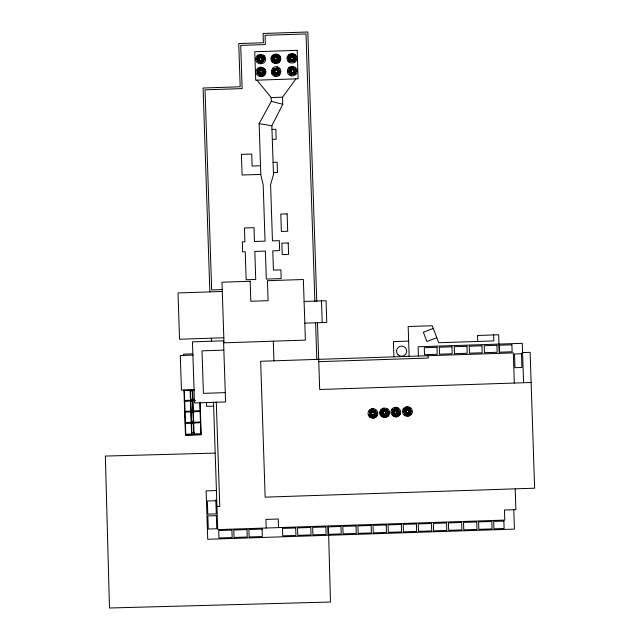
<?xml version="1.0" encoding="UTF-8"?>
<svg xmlns="http://www.w3.org/2000/svg" width="640" height="640" viewBox="0 0 640 640"><rect width="100%" height="100%" fill="white"/><g stroke="black" fill="none" stroke-linecap="round" stroke-linejoin="round"><path stroke-width="0.96" d="M255.872 59.288C255.432 53.088 265.568 52.752 265.544 58.968C265.984 65.168 255.84 65.504 255.872 59.288L259.056 59.184C263.296 65.392 262.872 52.704 259.056 59.184M257.464 58.352C256.336 62.488 263.152 64.072 263.96 59.864C265.088 55.728 258.28 54.144 257.464 58.352L259.096 58.752L256.768 58.208M257.72 71.176C256.592 75.32 263.408 76.904 264.224 72.688C265.352 68.552 258.536 66.968 257.72 71.176L259.36 71.576C261.84 78.672 264.72 66.312 259.36 71.576L257.808 71.216M265.68 73.048C267.312 67.048 257.432 64.752 256.256 70.856C254.616 76.856 264.496 79.152 265.68 73.048L262.576 72.328L264.224 72.688M271.056 58.952C270.608 52.752 280.752 52.416 280.72 58.632C281.16 64.832 271.024 65.168 271.056 58.952L274.24 58.848C278.056 52.368 278.472 65.056 274.24 58.848M272.648 58.016C271.512 62.152 278.328 63.744 279.144 59.528C280.272 55.392 273.456 53.808 272.648 58.016L274.28 58.416L271.176 57.696M272.904 70.848C271.776 74.984 278.592 76.568 279.4 72.36C280.528 68.216 273.72 66.632 272.904 70.848L274.536 71.248C277.024 78.344 279.904 65.976 274.536 71.248L272.208 70.704M287.128 58.52C286.688 52.32 296.824 51.984 296.792 58.2C297.24 64.4 287.096 64.736 287.128 58.52L290.312 58.416C294.552 64.624 294.128 51.936 290.312 58.416M288.72 57.584C287.592 61.72 294.4 63.312 295.216 59.096C296.344 54.96 289.536 53.376 288.72 57.584L290.352 57.984L287.248 57.264M288.976 70.416C287.848 74.552 294.664 76.136 295.48 71.928C296.608 67.784 289.792 66.2 288.976 70.416L290.616 70.808C293.096 77.912 295.976 65.544 290.616 70.808L288.288 70.272M297.056 71.024C297.496 77.224 287.36 77.56 287.384 71.344C286.944 65.144 297.088 64.808 297.056 71.024L293.872 71.128M369.672 412.688C368.544 416.824 375.352 418.408 376.168 414.2C377.296 410.064 370.48 408.472 369.672 412.688L371.304 413.048C376.664 407.776 373.792 420.144 371.304 413.048M377.744 413.264C378.184 419.464 368.048 419.8 368.08 413.584C367.64 407.384 377.776 407.048 377.744 413.264L374.56 413.368M379.824 412.92C379.376 406.72 389.52 406.384 389.488 412.6C389.928 418.8 379.792 419.136 379.824 412.92L383 412.816C386.824 406.336 387.24 419.024 383 412.816M381.416 412.024C380.28 416.16 387.096 417.744 387.912 413.536C389.04 409.4 382.224 407.816 381.416 412.024L383.048 412.384M392.584 411.384C391.456 415.52 398.272 417.104 399.088 412.896C400.216 408.76 393.4 407.168 392.584 411.384L394.224 411.744C399.584 406.48 396.704 418.84 394.224 411.744M404.168 410.768C403.04 414.904 409.848 416.488 410.664 412.28C411.792 408.144 404.984 406.552 404.168 410.768L405.8 411.128C411.168 405.864 408.288 418.224 405.8 411.128M412.24 411.344C412.68 417.544 402.544 417.88 402.576 411.664C402.136 405.464 412.272 405.128 412.24 411.344L409.056 411.448M372.16 416.688L372.536 415.032M383.904 416.032L384.28 414.368M395.08 415.384L395.456 413.728M406.656 414.768L407.032 413.112M259.96 62.36L260.328 60.736L259.968 62.288M260.216 75.184L260.592 73.56L260.232 75.112M275.136 62.024L275.512 60.4L274.792 63.504M275.4 74.848L275.776 73.224L275.048 76.328C281.048 77.968 283.344 68.088 277.24 66.904C271.248 65.272 268.944 75.152 275.048 76.328M291.208 61.592L291.584 59.968L291.224 61.52M291.472 74.416L291.848 72.792L291.128 75.896M261.44 55.968L261.08 57.52L261.472 55.856M261.88 68.016L261.344 70.344L261.728 68.688M276.984 54.08L276.264 57.184L276.648 55.528M277.24 66.904L276.52 70.008L276.912 68.352M293.056 53.648L292.336 56.752L292.728 55.096M293.32 66.472L292.592 69.576L292.984 67.92M373.288 411.816L373.672 410.192M385.032 411.152L385.416 409.528M396.2 410.512L396.592 408.888M407.784 409.896L408.176 408.272M391.56 409.84C388.432 415.216 397.376 419.992 400.096 414.4C403.232 409.032 394.28 404.248 391.56 409.84L394.376 411.344L392.896 410.568M257.024 80.16L271.184 97.576L271.312 101.32L259.136 123.632L260.84 174.976L263.192 184.832L265.056 241.128L254.472 241.48L254.016 227.656L244.448 227.976L244.904 241.8L242.328 241.888L242.656 251.824L245.232 251.736L246.16 279.744L255.736 279.424L254.808 251.416L265.392 251.064L266.32 279.072L281.168 278.584L280.88 269.864L273.424 270.112L272.784 250.824L279.664 250.592L279.336 240.656L272.456 240.888L270.584 184.592L273.48 174.56L271.856 125.752L282.784 104.272L282.552 97.2L295.92 78.864M371.352 416.384L372.136 414.88L370.632 417.688M383.088 415.72L383.88 414.216L382.752 416.328M394.264 415.08L395.048 413.576L393.552 416.384M405.848 414.464L406.632 412.96L405.128 415.768M261.488 57.672L262.28 56.168M261.744 70.496L262.544 68.992M276.664 57.336L277.464 55.832M276.928 70.16L277.72 68.656M292.736 56.904L293.536 55.4M293 69.728L293.8 68.224M374.44 410.56L373.688 411.968L374.488 410.496M386.56 409.2L385.432 411.304L386.232 409.84M398.104 407.856L396.608 410.664L397.408 409.192M409.688 407.24L408.184 410.048L408.984 408.576M259.144 62.048L259.928 60.584M259.4 74.88L260.184 73.408M274.32 61.72L275.112 60.248M274.584 74.544L275.368 73.072M290.4 61.288L291.184 59.816M290.656 74.112L291.44 72.64M258.488 61.496L259.576 60.336M261.832 57.92L264.008 55.592M258.752 74.32L259.84 73.16M262.096 70.744L264.272 68.424M272.584 62.32L274.76 60M277.016 57.584L279.192 55.264M273.384 74.568L275.016 72.824M277.272 70.416L278.904 68.672M288.656 61.888L290.832 59.568M293.088 57.152L295.264 54.824M289.464 74.136L291.096 72.392M293.352 69.984L295.528 67.656M369.608 416.952L371.784 414.632M374.04 412.216L375.128 411.056M381.352 416.296L383.528 413.968M385.784 411.552L387.96 409.232M393.072 415.072L394.704 413.328M396.96 410.912L398.592 409.168M404.648 414.456L406.28 412.712M408.536 410.296L410.168 408.552M370.088 415.2L371.512 414.296M381.832 414.544L383.248 413.632M393.008 413.904L394.424 412.992M404.584 413.288L406.008 412.376M263.544 57.344L262.112 58.256L264.136 56.992M278.728 57.008L277.288 57.92L279.992 56.232M263.808 70.176L262.368 71.08L265.072 69.4M294.8 56.576L293.36 57.488L294.712 56.648M278.984 69.84L277.552 70.744L278.904 69.904M295.056 69.408L293.624 70.312L295.648 69.048M256.6 61.68L259.304 60L257.88 60.872M271.784 61.344L274.488 59.664L273.064 60.536M258.208 73.664L259.56 72.824L258.136 73.696M287.856 60.912L290.56 59.232L289.136 60.104M272.04 74.176L274.744 72.488L273.32 73.36M289.464 72.904L290.816 72.056L289.392 72.928M374.312 412.552L375.752 411.68M386.056 411.888L387.496 411.016M397.232 411.248L398.672 410.376M408.808 410.632L410.248 409.76M433.248 328.416L423.336 332.216L426.896 341.496L436.808 337.696M369.728 414.408L371.328 413.904L368.288 414.832M381.472 413.752L383.072 413.24L380.024 414.168M392.648 413.104L394.248 412.6L392.728 413.064M404.224 412.496L405.832 411.984L404.304 412.448M262.288 58.648L263.904 58.136M277.464 58.312L279.088 57.808M293.544 57.88L295.16 57.368M262.544 71.472L264.16 70.968M277.728 71.136L279.344 70.632M293.8 70.704L295.416 70.2M376.016 412.48L374.496 412.944L376.112 412.472M389.28 411.352L386.232 412.28L387.856 411.808M398.936 411.176L397.408 411.64L399.032 411.168M410.512 410.56L408.992 411.024L410.608 410.552M257.52 60.08L259.128 59.608M272.704 59.744L274.304 59.272M288.776 59.312L290.384 58.84M257.784 72.904L259.384 72.432M272.96 72.568L274.568 72.096M289.032 72.136L290.64 71.664M262.36 59.072L264.744 58.992M277.536 58.736L279.128 58.688M293.616 58.304L295.208 58.248M257.72 72.064L259.312 72.008M262.616 71.896L265.8 71.792M272.112 71.752L274.496 71.672M277.8 71.56L280.184 71.488M288.184 71.32L290.568 71.24M271.184 97.576L282.552 97.2M271.984 129.432L275.84 129.304L276.168 139.272L272.312 139.4M273.072 162.328L277.12 162.192L277.464 172.48L273.416 172.616M260.536 165.752L252.12 166.032L251.728 154.04L241.392 154.384L242.08 175.024L260.824 174.408M222.224 289.584L211.672 289.936L205.032 89.832L242.136 88.6L240.704 45.384L265.36 44.568L265.056 35.304L306.008 33.952L314.88 301.504M222.288 291.472L178.016 292.936L179.552 339.24L223.824 337.768M304.096 301.456L326.056 300.728L326.776 322.4L304.816 323.128M408.648 341.104L393.408 341.608L393.912 356.848M223.856 350.128L202.016 350.856L203.424 393.36L225.264 392.632M192.584 353.832L183.592 354.128L183.64 355.712M193.208 355.096L180.288 355.528L181.432 390.136L194.352 389.704M522.16 352.592L530.12 352.328L534.632 488.2L265.16 497.144L260.648 361.264L513.32 352.888L514.32 383.048M318.768 361.672L428.184 358.04L428.104 355.712M194.544 390.048L192.616 390.112L192.944 400.16L194.88 400.096M190.32 391.032L192.208 390.968M531.12 382.488L319.688 389.504L317.464 322.416M190.592 399.296L193.424 399.208M184.312 400.792L189.768 400.616M193.48 400.488L195.2 400.432M194.904 400.792L192.968 400.856L193.312 411.064L200.072 410.84L199.8 402.488M190.672 401.68L192.56 401.616M213.64 406.152L206.632 406.384L206.512 402.632M190.952 410.2L192.84 410.144M184.672 411.696L190.128 411.52M193.848 411.392L198.992 411.224M191.032 412.584L193.864 412.488M403.368 411.64L405.76 411.56M391.792 412.256L394.176 412.176M397.48 412.064L399.864 411.984M386.304 412.704L389.488 412.6M369.672 413.528L371.264 413.48M191.328 421.376L193.216 421.32M185.04 422.872L190.496 422.696M194.216 422.568L199.36 422.4M190.904 423.776L193.896 423.672M191.704 432.736L194.528 432.648M186.352 434.208L190.872 434.056M194.592 433.928L199.736 433.76M216.432 490.544L206.112 490.888L207.72 539.28L514.424 529.112L513.776 509.688M215.84 500.728L207.344 501.008L207.776 514.16L216.312 513.88L215.808 499.832M216.968 506.552L219.76 506.464L216.288 401.904M214.872 453.104L105.368 456.064L109.472 608L330.464 602.032L328.416 526.064M259.136 123.632L271.856 125.752M295.216 59.096L293.568 58.736L296.672 59.456M279.144 59.528L277.496 59.168L280.6 59.888M263.96 59.864L262.312 59.504L263.864 59.864M295.48 71.928L293.832 71.56L295.384 71.92M279.4 72.36L277.752 71.992L280.08 72.536M409.016 411.88L410.664 412.28M397.44 412.496L399.088 412.896M386.264 413.136L387.912 413.536M374.52 413.8L376.168 414.2M271.312 101.32L282.784 104.272M293.416 59.136L294.912 59.912M277.344 59.568L278.832 60.344M293.68 71.968L295.168 72.736M262.16 59.904L263.656 60.68M277.6 72.4L279.096 73.176M262.424 72.728L263.912 73.504M404.472 409.952L405.952 410.728L403.144 409.224M381.72 411.208L383.2 411.984L381.088 410.856M369.976 411.872L371.456 412.648L369.344 411.52M411.672 413.784L408.864 412.28L410.36 413.096M400.096 414.4L397.288 412.896L398.776 413.712M388.216 414.664L386.112 413.536L387.608 414.352M377.176 415.704L374.368 414.2L375.864 415.016M289.024 56.768L290.504 57.584M272.952 57.2L274.432 58.016M289.288 69.6L290.768 70.408M257.768 57.536L259.248 58.352M273.208 70.032L274.688 70.84M258.032 70.368L259.512 71.176M288.432 55.056L290.752 57.232M293.168 59.488L294.912 61.12M288.688 67.88L291.016 70.056M293.424 72.312L295.752 74.488M272.352 55.488L274.68 57.664M277.096 59.92L279.416 62.096M272.616 68.312L274.944 70.488M277.352 72.744L279.68 74.92M257.176 55.824L259.504 58M261.912 60.256L263.072 61.344M258.016 69.192L259.76 70.824M262.168 73.08L264.496 75.256M405.04 409.288L406.2 410.376M408.616 412.632L410.944 414.808M392.296 408.816L394.624 410.992M397.032 413.248L399.36 415.424M381.12 409.456L383.448 411.632M385.864 413.888L388.184 416.064M369.384 410.12L371.704 412.296M374.12 414.552L376.44 416.728M293.728 61.176L292.832 59.76L294.52 62.464M293.992 74L293.096 72.592L294.36 74.616M277.656 61.608L276.76 60.192L278.44 62.896M277.912 74.432L277.016 73.024L278.704 75.728M262.472 61.944L261.576 60.528L262.424 61.88M262.736 74.768L261.84 73.352L263.104 75.384M405.656 408.688L406.536 410.104M394.072 409.304L394.96 410.72M382.896 409.944L383.784 411.36M371.16 410.608L372.04 412.024M289.408 54.256L291.088 56.96L290.208 55.512M289.664 67.08L291.352 69.784L290.464 68.336M273.328 54.688L275.016 57.392L274.128 55.944M274.432 68.864L275.272 70.216L274.392 68.768M258.152 55.024L259.832 57.728L258.952 56.28M258.832 68.52L260.096 70.552L259.208 69.104M408.28 412.904L409.176 414.352M396.704 413.52L397.6 414.968M385.528 414.16L386.424 415.608M373.784 414.824L374.68 416.272M292.44 59.936L292.936 61.536M292.704 72.768L293.2 74.36M276.368 60.376L276.864 61.968M276.624 73.2L277.12 74.792M261.184 60.704L261.68 62.304M261.448 73.536L261.944 75.128M408.384 414.712L407.888 413.088L408.816 416.136M396.808 415.328L396.312 413.704L397.232 416.752M385.632 415.968L385.136 414.344L386.064 417.392M373.888 416.632L373.392 415L374.32 418.048M406.448 408.328L406.928 409.928L406 406.88M394.864 408.944L395.352 410.544L394.424 407.496M383.688 409.584L384.176 411.184L383.248 408.136M371.952 410.248L372.432 411.84L371.504 408.792M291 55.152L291.48 56.776M291.256 67.976L291.744 69.608M274.92 55.584L275.408 57.208M275.184 68.408L275.664 70.04M259.744 55.92L260.224 57.544M260 68.744L260.488 70.376M523.576 382.736L522.272 343.32L418.12 346.776L418.432 356.032M515.208 488.848L515.896 509.616L504.456 510L504.784 520.096L217.728 529.616L213.496 401.992M499.24 352.376L498.656 334.768L477.528 335.472L477.728 341.448M493.648 334.936L493.848 340.912L438.744 342.744L432.224 325.736L408.168 326.536L409.152 356.344M407.248 406.672L407.352 409.856M407.464 413.152L407.568 416.336M395.672 407.288L395.776 410.472M395.88 413.768L395.992 416.952M384.544 409.52L384.6 411.112M384.712 414.416L384.816 417.592M372.752 408.592L372.856 411.776M372.968 415.072L373.072 418.256M321.488 300.88L322.208 322.552M316.768 301.456L307.832 32L263.104 33.48L263.416 42.744L238.752 43.56L240.184 86.776L203.08 88.008L209.848 291.88M315.576 322.464L316.8 359.408M291.8 53.528L291.904 56.712M292.016 60.008L292.072 61.6M292.064 66.352L292.168 69.536M292.272 72.84L292.328 74.432M275.776 55.552L275.832 57.144M275.944 60.44L276.048 63.624M276.04 68.376L276.088 69.968M276.2 73.272L276.304 76.456M273.312 341.184L273.968 360.824M278.56 527.6L278.28 519.016L265.896 519.424L266.184 528.008M260.544 54.296L260.648 57.48M260.76 60.776L260.84 63.168M260.808 67.12L260.912 70.304M261.024 73.608L261.096 75.992M211.384 338.184L211.472 341.032M200.128 402.312L201.208 434.768L185.456 435.288L183.952 390.048M407.552 415.784A4.28 4.28 0 0 1 406.44 415.68M403.64 409.496A4.28 4.28 0 0 1 404.288 408.584M407.272 407.232A4.28 4.28 0 0 1 408.384 407.344M394.592 408.032A4.28 4.28 0 0 1 396.8 407.96M384.8 417.04A4.28 4.28 0 0 1 383.688 416.936M380.384 412.904A4.28 4.28 0 0 1 380.488 411.792M383.416 408.672A4.28 4.28 0 0 1 384.52 408.488M388.936 412.624A4.28 4.28 0 0 1 388.824 413.736M373.056 417.704A4.28 4.28 0 0 1 371.944 417.592M370.904 417.2A4.28 4.28 0 0 1 369.28 415.688M372.776 409.152A4.28 4.28 0 0 1 373.888 409.264M279.336 59.592A3.536 3.536 0 0 1 277.76 61.792M276.92 62.176A3.536 3.536 0 0 1 275.088 62.232M274.224 61.912A3.536 3.536 0 0 1 272.888 60.656M272.504 59.816A3.536 3.536 0 0 1 272.448 57.984M272.768 57.12A3.536 3.536 0 0 1 274.024 55.784M276.696 55.344A3.536 3.536 0 0 1 279.424 58.672M261.736 62.504A3.536 3.536 0 0 1 259.912 62.568M259.048 62.24A3.536 3.536 0 0 1 257.704 60.992M257.328 60.152A3.536 3.536 0 0 1 257.264 58.32M257.592 57.456A3.536 3.536 0 0 1 258.84 56.12M259.68 55.736A3.536 3.536 0 0 1 261.512 55.68M262.376 56A3.536 3.536 0 0 1 264.096 58.096M264.248 59.008A3.536 3.536 0 0 1 264.152 59.928M274.648 54.696A4.28 4.28 0 0 1 275.752 54.512M279.984 57.544A4.28 4.28 0 0 1 280.168 58.648M295.408 59.16A3.536 3.536 0 0 1 292.992 61.736M291.16 61.8A3.536 3.536 0 0 1 288.52 57.552M288.848 56.688A3.536 3.536 0 0 1 290.096 55.352M290.936 54.968A3.536 3.536 0 0 1 292.768 54.912M293.632 55.232A3.536 3.536 0 0 1 294.968 56.488M279.272 73.28A3.536 3.536 0 0 1 278.016 74.616M277.176 75A3.536 3.536 0 0 1 273.144 73.48M272.768 72.64A3.536 3.536 0 0 1 272.704 70.816M273.032 69.952A3.536 3.536 0 0 1 274.28 68.608M276.952 68.168A3.536 3.536 0 0 1 277.816 68.496M279.536 70.584A3.536 3.536 0 0 1 279.592 72.416M295.344 72.848A3.536 3.536 0 0 1 293.256 74.568M288.84 72.208A3.536 3.536 0 0 1 288.776 70.384M289.104 69.512A3.536 3.536 0 0 1 290.352 68.176M291.2 67.8A3.536 3.536 0 0 1 293.024 67.736M293.888 68.064A3.536 3.536 0 0 1 295.232 69.312M295.608 70.152A3.536 3.536 0 0 1 295.672 71.984M264.352 70.92A3.536 3.536 0 0 1 260.168 75.392M259.304 75.072A3.536 3.536 0 0 1 257.968 73.816M257.528 71.144A3.536 3.536 0 0 1 261.768 68.504M262.632 68.832A3.536 3.536 0 0 1 263.976 70.08M388.04 411.736A3.536 3.536 0 0 1 386.528 415.768M385.688 416.152A3.536 3.536 0 0 1 381.656 414.632M381.272 413.792A3.536 3.536 0 0 1 382.792 409.76M383.632 409.384A3.536 3.536 0 0 1 384.544 409.232M385.464 409.32A3.536 3.536 0 0 1 387.664 410.896M398.952 413.792A3.536 3.536 0 0 1 397.704 415.128M396.864 415.512A3.536 3.536 0 0 1 392.832 413.992M392.448 413.152A3.536 3.536 0 0 1 392.384 411.32M392.712 410.456A3.536 3.536 0 0 1 393.96 409.12M394.808 408.736A3.536 3.536 0 0 1 395.712 408.592M396.632 408.68A3.536 3.536 0 0 1 397.496 409M399.216 411.096A3.536 3.536 0 0 1 399.28 412.928M410.536 413.176A3.536 3.536 0 0 1 409.28 414.512M408.44 414.896A3.536 3.536 0 0 1 406.608 414.952M405.744 414.632A3.536 3.536 0 0 1 404.992 414.088M404.032 412.536A3.536 3.536 0 0 1 403.968 410.704M404.296 409.84A3.536 3.536 0 0 1 405.544 408.504M406.384 408.128A3.536 3.536 0 0 1 408.216 408.064M409.08 408.392A3.536 3.536 0 0 1 410.416 409.64M410.8 410.48A3.536 3.536 0 0 1 410.856 412.312M376.04 415.096A3.536 3.536 0 0 1 374.784 416.432M373.944 416.816A3.536 3.536 0 0 1 372.112 416.872M371.248 416.544A3.536 3.536 0 0 1 370.496 416.008M369.472 412.624A3.536 3.536 0 0 1 371.048 410.424M371.888 410.04A3.536 3.536 0 0 1 373.72 409.984M374.584 410.304A3.536 3.536 0 0 1 375.92 411.56M376.304 412.4A3.536 3.536 0 0 1 376.36 414.232M297.176 50.344L254.768 51.744L255.712 80.2L298.12 78.792L297.176 50.344M287.128 213.856L280.792 214.072L281.368 231.464L287.704 231.256L287.128 213.856M288.208 242.96L281.872 243.168L282.248 254.616L288.584 254.408L288.208 242.96M250.152 281.272L221.984 282.208L223.992 342.816L305.376 340.12L303.368 279.512L267.424 280.704L268.088 300.704L250.816 301.272L250.152 281.272M223.544 340.8L192.448 341.832L194.48 402.992L225.576 401.96L223.544 340.8M436.992 347.288L424.296 347.712L424.528 354.688L437.224 354.264L436.992 347.288M451.976 346.792L439.28 347.216L439.512 354.192L452.208 353.768L451.976 346.792M466.96 346.296L454.264 346.72L454.496 353.696L467.192 353.272L466.96 346.296M481.944 345.8L469.24 346.224L469.472 353.192L482.168 352.776L481.944 345.8M496.92 345.304L484.224 345.728L484.456 352.696L497.152 352.28L496.92 345.304M511.904 344.808L499.208 345.224L499.44 352.2L512.136 351.784L511.904 344.808M521.472 353.76L514.496 353.992L514.952 367.712L521.928 367.48L521.472 353.76M190.136 390.2L184.304 390.392L184.64 400.432L190.464 400.24L190.136 390.2M192.224 390.128L190.424 390.184L190.76 400.232L192.552 400.168L192.224 390.128M190.488 400.944L184.664 401.136L185 411.336L190.832 411.144L190.488 400.944M192.576 400.872L190.784 400.928L191.12 411.136L192.92 411.072L192.576 400.872M190.848 411.848L185.024 412.04L185.368 422.512L191.2 422.32L190.848 411.848M192.944 411.776L191.144 411.84L191.488 422.312L193.288 422.248L192.944 411.776M200.096 411.536L193.328 411.76L193.68 422.24L200.448 422.016L200.096 411.536M191.224 423.024L185.392 423.216L185.784 434.928L191.608 434.736L191.224 423.024M193.312 422.952L191.512 423.008L191.904 434.728L193.696 434.664L193.312 422.952M200.464 422.712L193.704 422.936L194.088 434.648L200.856 434.424L200.464 422.712M216.336 515.664L207.84 515.944L208.272 529.032L216.768 528.752L216.336 515.664M231.912 530.08L218.696 530.52L218.944 537.976L232.16 537.536L231.912 530.08M247 529.584L233.784 530.016L234.032 537.472L247.248 537.032L247 529.584M262.088 529.08L248.872 529.52L249.12 536.976L262.336 536.536L262.088 529.08M295.696 527.968L282.48 528.408L282.728 535.856L295.944 535.416L295.696 527.968M310.784 527.464L297.568 527.904L297.816 535.36L311.032 534.92L310.784 527.464M325.872 526.968L312.656 527.4L312.904 534.856L326.12 534.416L325.872 526.968M340.96 526.464L327.744 526.904L327.984 534.36L341.208 533.92L340.96 526.464M356.04 525.968L342.824 526.4L343.072 533.856L356.288 533.416L356.04 525.968M371.128 525.464L357.912 525.904L358.16 533.36L371.376 532.92L371.128 525.464M386.216 524.96L373 525.4L373.248 532.856L386.464 532.416L386.216 524.96M401.304 524.464L388.088 524.904L388.336 532.352L401.552 531.92L401.304 524.464M416.392 523.96L403.176 524.4L403.424 531.856L416.64 531.416L416.392 523.96M431.48 523.464L418.264 523.904L418.512 531.352L431.728 530.912L431.48 523.464M446.568 522.96L433.352 523.4L433.592 530.856L446.808 530.416L446.568 522.96M461.648 522.464L448.432 522.896L448.68 530.352L461.896 529.912L461.648 522.464M476.736 521.96L463.52 522.4L463.768 529.856L476.984 529.416L476.736 521.96M491.824 521.456L478.608 521.896L478.856 529.352L492.072 528.912L491.824 521.456M503.88 521.056L493.696 521.4L493.944 528.848L504.128 528.512L503.88 521.056M274.952 59.792A1.376 1.376 0 0 0 277.232 59.096A1.376 1.376 0 0 0 275.488 57.472A1.376 1.376 0 0 0 274.952 59.792M259.768 60.128A1.376 1.376 0 0 0 262.048 59.432A1.376 1.376 0 0 0 260.312 57.808A1.376 1.376 0 0 0 259.768 60.128M291.024 59.36A1.376 1.376 0 0 0 293.304 58.664A1.376 1.376 0 0 0 291.568 57.04A1.376 1.376 0 0 0 291.024 59.36M260.032 72.952A1.376 1.376 0 0 0 262.312 72.264A1.376 1.376 0 0 0 260.568 70.632A1.376 1.376 0 0 0 260.032 72.952M275.208 72.624A1.376 1.376 0 0 0 277.488 71.928A1.376 1.376 0 0 0 275.752 70.296A1.376 1.376 0 0 0 275.208 72.624M291.28 72.184A1.376 1.376 0 0 0 293.568 71.496A1.376 1.376 0 0 0 291.824 69.864A1.376 1.376 0 0 0 291.28 72.184M394.896 413.128A1.376 1.376 0 0 0 397.176 412.44A1.376 1.376 0 0 0 395.432 410.808A1.376 1.376 0 0 0 394.896 413.128M371.976 414.432A1.376 1.376 0 0 0 374.256 413.736A1.376 1.376 0 0 0 372.512 412.112A1.376 1.376 0 0 0 371.976 414.432M383.72 413.768A1.376 1.376 0 0 0 386 413.08A1.376 1.376 0 0 0 384.256 411.448A1.376 1.376 0 0 0 383.72 413.768M406.472 412.512A1.376 1.376 0 0 0 408.752 411.824A1.376 1.376 0 0 0 407.016 410.192A1.376 1.376 0 0 0 406.472 412.512M398.144 354.856A5.08 5.08 0 0 0 406.568 352.304A5.08 5.08 0 0 0 400.144 346.288A5.08 5.08 0 0 0 398.144 354.856"/></g></svg>
